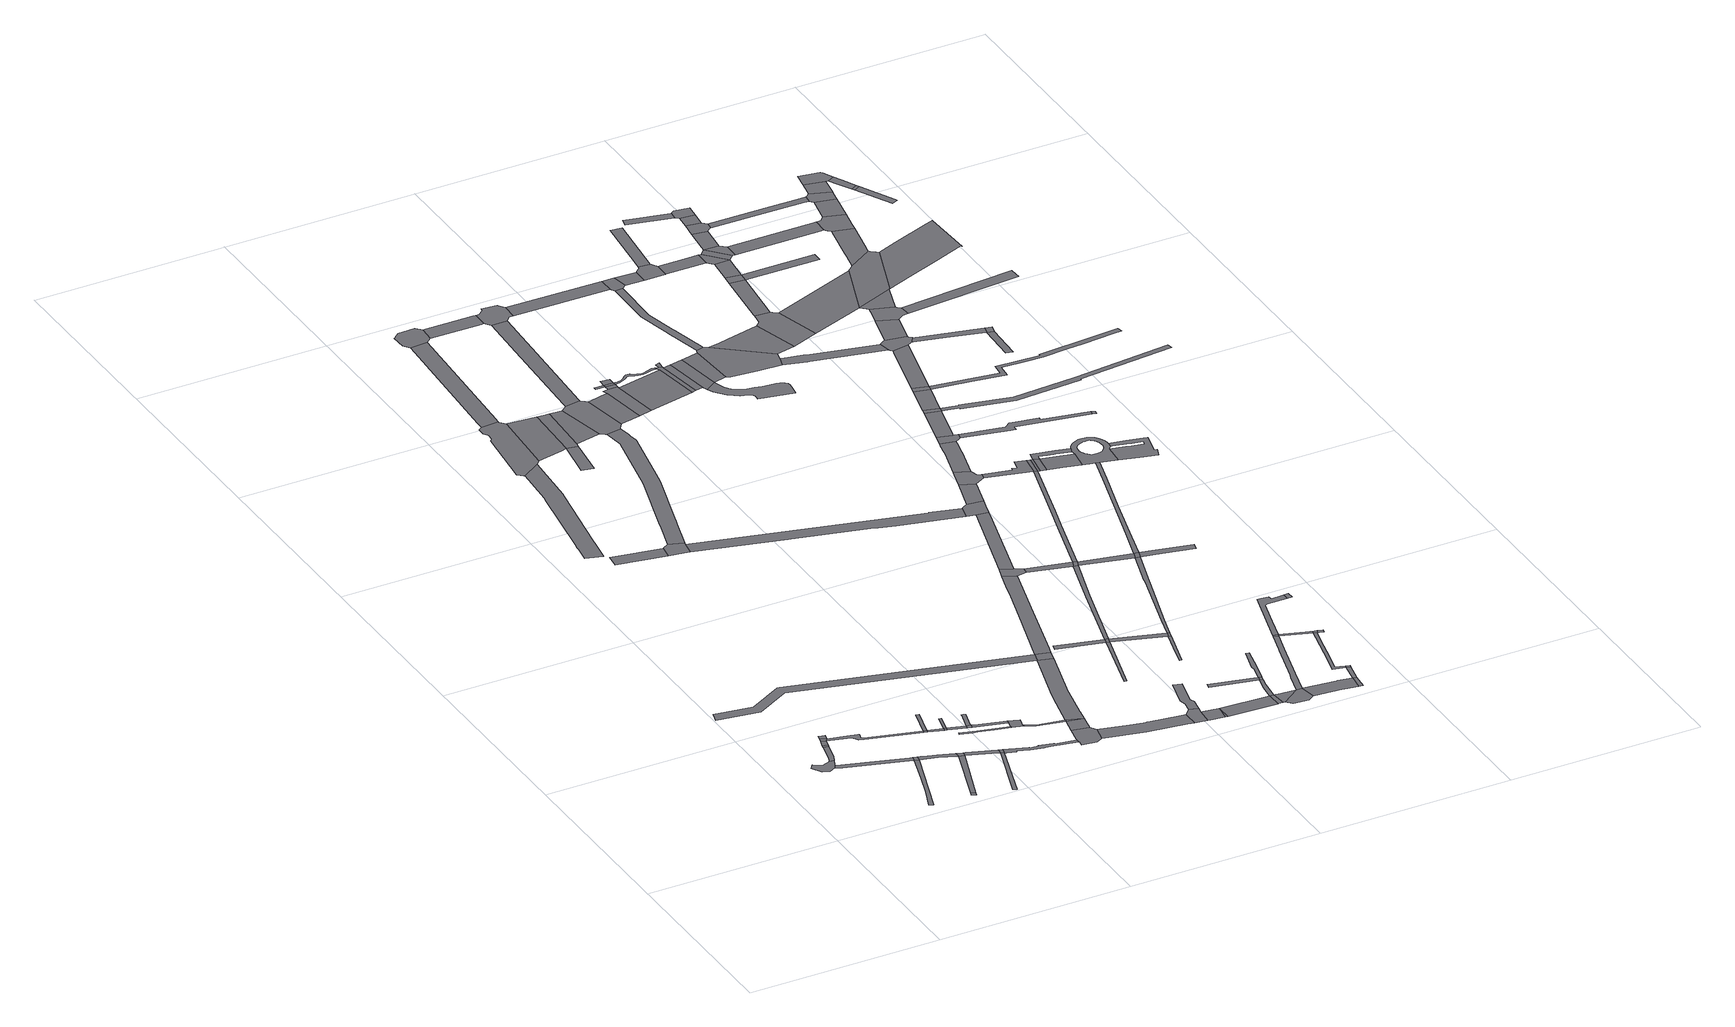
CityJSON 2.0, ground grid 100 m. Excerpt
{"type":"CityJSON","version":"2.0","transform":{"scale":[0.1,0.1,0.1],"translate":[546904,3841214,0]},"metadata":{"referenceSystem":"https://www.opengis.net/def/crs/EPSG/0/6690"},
"CityObjects":{
"road1":{"type":"Road","geometry":[{"type":"MultiSurface","lod":"1","boundaries":[[[0,1,2,3,4,5,6,7,8,9,10]]]}]},
"road2":{"type":"Road","attributes":{"RoadStructureAttribute.sectionType":"1"},"geometry":[{"type":"MultiSurface","lod":"1","boundaries":[[[11,12,13,10,9,14,15]]]}]},
"road3":{"type":"Road","geometry":[{"type":"MultiSurface","lod":"1","boundaries":[[[16,11,15,17]]]}]},
"road4":{"type":"Road","attributes":{"RoadStructureAttribute.sectionType":"1"},"geometry":[{"type":"MultiSurface","lod":"1","boundaries":[[[18,16,17,19]]]}]},
"road5":{"type":"Road","attributes":{"RoadStructureAttribute.sectionType":"1"},"geometry":[{"type":"MultiSurface","lod":"1","boundaries":[[[20,18,19,21]]]}]},
"road6":{"type":"Road","geometry":[{"type":"MultiSurface","lod":"1","boundaries":[[[22,23,24,25,20,21]]]}]},
"road7":{"type":"Road","attributes":{"RoadStructureAttribute.sectionType":"1"},"geometry":[{"type":"MultiSurface","lod":"1","boundaries":[[[26,27,28,6,5,29,30,31,32,33]]]}]},
"road8":{"type":"Road","attributes":{"RoadStructureAttribute.sectionType":"1"},"geometry":[{"type":"MultiSurface","lod":"1","boundaries":[[[32,34,35,36,37,38,39,40]]]}]},
"road9":{"type":"Road","geometry":[{"type":"MultiSurface","lod":"1","boundaries":[[[41,42,43,44]]]}]},
"road10":{"type":"Road","geometry":[{"type":"MultiSurface","lod":"1","boundaries":[[[33,32,40,45]]]}]},
"road11":{"type":"Road","attributes":{"RoadStructureAttribute.sectionType":"1"},"geometry":[{"type":"MultiSurface","lod":"1","boundaries":[[[46,47,48,49,50,51,21,19,52,53,54,55,56,57,58]]]}]},
"road12":{"type":"Road","attributes":{"RoadStructureAttribute.sectionType":"1"},"geometry":[{"type":"MultiSurface","lod":"1","boundaries":[[[59,41,44,60]]]}]},
"road13":{"type":"Road","attributes":{"RoadStructureAttribute.sectionType":"1"},"geometry":[{"type":"MultiSurface","lod":"1","boundaries":[[[61,62,63,45,40,64,65,59,66]]]}]},
"road14":{"type":"Road","geometry":[{"type":"MultiSurface","lod":"1","boundaries":[[[66,59,60,67]]]}]},
"road15":{"type":"Road","geometry":[{"type":"MultiSurface","lod":"1","boundaries":[[[58,57,68,69]]]}]},
"road16":{"type":"Road","attributes":{"RoadStructureAttribute.sectionType":"1"},"geometry":[{"type":"MultiSurface","lod":"1","boundaries":[[[70,71,72,73,74,75]]]}]},
"road17":{"type":"Road","geometry":[{"type":"MultiSurface","lod":"1","boundaries":[[[76,77,78,58,69]]]}]},
"road18":{"type":"Road","attributes":{"RoadStructureAttribute.sectionType":"1"},"geometry":[{"type":"MultiSurface","lod":"1","boundaries":[[[69,68,79,80]]]}]},
"road19":{"type":"Road","attributes":{"RoadStructureAttribute.sectionType":"1"},"geometry":[{"type":"MultiSurface","lod":"1","boundaries":[[[81,67,60,82,83,70,84]]]}]},
"road20":{"type":"Road","geometry":[{"type":"MultiSurface","lod":"1","boundaries":[[[80,79,85,86]]]}]},
"road21":{"type":"Road","geometry":[{"type":"MultiSurface","lod":"1","boundaries":[[[87,88,89,80,86]]]}]},
"road22":{"type":"Road","attributes":{"RoadStructureAttribute.sectionType":"1"},"geometry":[{"type":"MultiSurface","lod":"1","boundaries":[[[90,91,92,93,94,95,96,97,98,99]]]}]},
"road23":{"type":"Road","geometry":[{"type":"MultiSurface","lod":"1","boundaries":[[[84,70,75,100]]]}]},
"road24":{"type":"Road","attributes":{"RoadStructureAttribute.sectionType":"1"},"geometry":[{"type":"MultiSurface","lod":"1","boundaries":[[[86,85,101,102,103]]]}]},
"road25":{"type":"Road","attributes":{"RoadStructureAttribute.sectionType":"1"},"geometry":[{"type":"MultiSurface","lod":"1","boundaries":[[[104,105,106,107]]]}]},
"road26":{"type":"Road","geometry":[{"type":"MultiSurface","lod":"1","boundaries":[[[103,102,108,109,110]]]}]},
"road27":{"type":"Road","attributes":{"RoadStructureAttribute.sectionType":"1"},"geometry":[{"type":"MultiSurface","lod":"1","boundaries":[[[111,112,113,114,115,116,117,118,119,120,121,122,123,124]]]}]},
"road28":{"type":"Road","geometry":[{"type":"MultiSurface","lod":"1","boundaries":[[[125,126,127,128,129,130,131,132,133,134]]]}]},
"road29":{"type":"Road","geometry":[{"type":"MultiSurface","lod":"1","boundaries":[[[135,136,137,138,139,103,110]]]}]},
"road30":{"type":"Road","attributes":{"RoadStructureAttribute.sectionType":"1"},"geometry":[{"type":"MultiSurface","lod":"1","boundaries":[[[140,141,142,110,109,143,144,145]]]}]},
"road31":{"type":"Road","attributes":{"RoadStructureAttribute.sectionType":"1"},"geometry":[{"type":"MultiSurface","lod":"1","boundaries":[[[146,147,148,149,150,151,152,100,75,153,154,155,156,157,158,159,160,161]]]}]},
"road32":{"type":"Road","geometry":[{"type":"MultiSurface","lod":"1","boundaries":[[[162,163,107,106,164,165,166,167]]]}]},
"road33":{"type":"Road","geometry":[{"type":"MultiSurface","lod":"1","boundaries":[[[168,169,145,144,170,134,133,171,172]]]}]},
"road34":{"type":"Road","attributes":{"RoadStructureAttribute.sectionType":"1"},"geometry":[{"type":"MultiSurface","lod":"1","boundaries":[[[173,174,175,176,177,178,179,180,181,182,183,184,185,117,116,186,187]]]}]},
"road35":{"type":"Road","attributes":{"RoadStructureAttribute.sectionType":"1"},"geometry":[{"type":"MultiSurface","lod":"1","boundaries":[[[188,172,171,189,190,191]]]}]},
"road36":{"type":"Road","geometry":[{"type":"MultiSurface","lod":"1","boundaries":[[[192,193,194,161,160,195,196,197,198,199,200,201,202]]]}]},
"road37":{"type":"Road","attributes":{"RoadStructureAttribute.sectionType":"1"},"geometry":[{"type":"MultiSurface","lod":"1","boundaries":[[[190,203,204,192,202,205]]]}]},
"road38":{"type":"Road","geometry":[{"type":"MultiSurface","lod":"1","boundaries":[[[191,190,205,206]]]}]},
"road39":{"type":"Road","attributes":{"RoadStructureAttribute.sectionType":"1"},"geometry":[{"type":"MultiSurface","lod":"1","boundaries":[[[187,186,207,208,209]]]}]},
"road40":{"type":"Road","attributes":{"RoadStructureAttribute.sectionType":"1"},"geometry":[{"type":"MultiSurface","lod":"1","boundaries":[[[208,210,211,212,213]]]}]},
"road41":{"type":"Road","attributes":{"RoadStructureAttribute.sectionType":"1"},"geometry":[{"type":"MultiSurface","lod":"1","boundaries":[[[214,215,216,217,218,219,220,221,222,223,224,225,226,227,228,229,230,231,232,233,162,167]]]}]},
"road42":{"type":"Road","attributes":{"RoadStructureAttribute.sectionType":"1"},"geometry":[{"type":"MultiSurface","lod":"1","boundaries":[[[234,235,236,237,175,174]]]}]},
"road43":{"type":"Road","geometry":[{"type":"MultiSurface","lod":"1","boundaries":[[[238,209,208,213,239,240]]]}]},
"road44":{"type":"Road","attributes":{"RoadStructureAttribute.sectionType":"1"},"geometry":[{"type":"MultiSurface","lod":"1","boundaries":[[[98,241,242,243,191,206,244,245,246,247,248,249]]]}]},
"road45":{"type":"Road","attributes":{"RoadStructureAttribute.sectionType":"1"},"geometry":[{"type":"MultiSurface","lod":"1","boundaries":[[[250,251,252,253,254,255,256,257,258,259,201,200,260,261,262,263]]]}]},
"road46":{"type":"Road","attributes":{"RoadStructureAttribute.sectionType":"1"},"geometry":[{"type":"MultiSurface","lod":"1","boundaries":[[[264,240,239,265,266,267]]]}]},
"road47":{"type":"Road","geometry":[{"type":"MultiSurface","lod":"1","boundaries":[[[268,269,270,271,272,273,274,236,235,275,276]]]}]},
"road48":{"type":"Road","geometry":[{"type":"MultiSurface","lod":"1","boundaries":[[[99,98,249,277]]]}]},
"road49":{"type":"Road","geometry":[{"type":"MultiSurface","lod":"1","boundaries":[[[278,279,280,281,267,266,282,225,224,283,284,285]]]}]},
"road50":{"type":"Road","attributes":{"RoadStructureAttribute.sectionType":"1"},"geometry":[{"type":"MultiSurface","lod":"1","boundaries":[[[286,287,166,165,288,289,290,291,292,293,294]]]}]},
"road51":{"type":"Road","geometry":[{"type":"MultiSurface","lod":"1","boundaries":[[[295,263,262,296,297,298,299]]]}]},
"road52":{"type":"Road","attributes":{"RoadStructureAttribute.sectionType":"1"},"geometry":[{"type":"MultiSurface","lod":"1","boundaries":[[[300,276,275,301,302,303]]]}]},
"road53":{"type":"Road","attributes":{"RoadStructureAttribute.sectionType":"1"},"geometry":[{"type":"MultiSurface","lod":"1","boundaries":[[[304,305,306,285,284,307,308,309]]]}]},
"road54":{"type":"Road","attributes":{"RoadStructureAttribute.sectionType":"1"},"geometry":[{"type":"MultiSurface","lod":"1","boundaries":[[[310,311,312,313,280,279,314,315,316]]]}]},
"road55":{"type":"Road","attributes":{"RoadStructureAttribute.sectionType":"1"},"geometry":[{"type":"MultiSurface","lod":"1","boundaries":[[[317,318,298,297,319,320,321]]]}]},
"road56":{"type":"Road","geometry":[{"type":"MultiSurface","lod":"1","boundaries":[[[322,323,324,325]]]}]},
"road57":{"type":"Road","attributes":{"RoadStructureAttribute.sectionType":"1"},"geometry":[{"type":"MultiSurface","lod":"1","boundaries":[[[326,327,328,329,99,277,330,331,332]]]}]},
"road58":{"type":"Road","attributes":{"RoadStructureAttribute.sectionType":"1"},"geometry":[{"type":"MultiSurface","lod":"1","boundaries":[[[324,333,334,335]]]}]},
"road59":{"type":"Road","attributes":{"RoadStructureAttribute.sectionType":"1"},"geometry":[{"type":"MultiSurface","lod":"1","boundaries":[[[336,337,338,339,340,341,342,295,299]]]}]},
"road60":{"type":"Road","geometry":[{"type":"MultiSurface","lod":"1","boundaries":[[[321,320,343]]]}]},
"road61":{"type":"Road","geometry":[{"type":"MultiSurface","lod":"1","boundaries":[[[344,345,346,347]]]}]},
"road62":{"type":"Road","geometry":[{"type":"MultiSurface","lod":"1","boundaries":[[[348,349,304,309,350,351,352]]]}]},
"road63":{"type":"Road","geometry":[{"type":"MultiSurface","lod":"1","boundaries":[[[346,348,352,353]]]}]},
"road64":{"type":"Road","geometry":[{"type":"MultiSurface","lod":"1","boundaries":[[[347,346,353,354]]]}]},
"road65":{"type":"Road","geometry":[{"type":"MultiSurface","lod":"1","boundaries":[[[355,356,347,354]]]}]},
"road66":{"type":"Road","geometry":[{"type":"MultiSurface","lod":"1","boundaries":[[[325,324,335,357,358]]]}]},
"road67":{"type":"Road","geometry":[{"type":"MultiSurface","lod":"1","boundaries":[[[359,360,361,362,303,302,310,316,363,364,365,366,367]]]}]},
"road68":{"type":"Road","attributes":{"RoadStructureAttribute.sectionType":"1"},"geometry":[{"type":"MultiSurface","lod":"1","boundaries":[[[368,321,343,369,370,371]]]}]},
"road69":{"type":"Road","attributes":{"RoadStructureAttribute.sectionType":"1"},"geometry":[{"type":"MultiSurface","lod":"1","boundaries":[[[372,351,350,373]]]}]},
"road70":{"type":"Road","geometry":[{"type":"MultiSurface","lod":"1","boundaries":[[[374,375,376,377,378,379,380,381,382,383,384,385,386,387,388,389,354,353,390,391,392,393,394,395,396,397,398,399,400,401,402,403,404,405]]]}]},
"road71":{"type":"Road","geometry":[{"type":"MultiSurface","lod":"1","boundaries":[[[406,326,332,407,408,409]]]}]},
"road72":{"type":"Road","attributes":{"RoadStructureAttribute.sectionType":"1"},"geometry":[{"type":"MultiSurface","lod":"1","boundaries":[[[357,335,410,411]]]}]},
"road73":{"type":"Road","geometry":[{"type":"MultiSurface","lod":"1","boundaries":[[[412,413,414,415,416,417]]]}]},
"road74":{"type":"Road","geometry":[{"type":"MultiSurface","lod":"1","boundaries":[[[410,418,419,420,421]]]}]},
"road75":{"type":"Road","geometry":[{"type":"MultiSurface","lod":"1","boundaries":[[[371,370,422,423,424]]]}]},
"road76":{"type":"Road","attributes":{"RoadStructureAttribute.sectionType":"1"},"geometry":[{"type":"MultiSurface","lod":"1","boundaries":[[[425,426,325,358,427,428]]]}]},
"road77":{"type":"Road","attributes":{"RoadStructureAttribute.sectionType":"1"},"geometry":[{"type":"MultiSurface","lod":"1","boundaries":[[[416,429,430,371,424,431,432]]]}]},
"road78":{"type":"Road","geometry":[{"type":"MultiSurface","lod":"1","boundaries":[[[405,404,433,372,373,434,435,436,437]]]}]},
"road79":{"type":"Road","geometry":[{"type":"MultiSurface","lod":"1","boundaries":[[[411,410,421,438]]]}]},
"road80":{"type":"Road","geometry":[{"type":"MultiSurface","lod":"1","boundaries":[[[439,440,424,423,441,442]]]}]},
"road81":{"type":"Road","attributes":{"RoadStructureAttribute.sectionType":"1"},"geometry":[{"type":"MultiSurface","lod":"1","boundaries":[[[443,406,409,444,445,446]]]}]},
"road82":{"type":"Road","geometry":[{"type":"MultiSurface","lod":"1","boundaries":[[[447,448,437,436]]]}]},
"road83":{"type":"Road","attributes":{"RoadStructureAttribute.sectionType":"1"},"geometry":[{"type":"MultiSurface","lod":"1","boundaries":[[[449,435,434,450]]]}]},
"road84":{"type":"Road","geometry":[{"type":"MultiSurface","lod":"1","boundaries":[[[417,416,432,451]]]}]},
"road85":{"type":"Road","geometry":[{"type":"MultiSurface","lod":"1","boundaries":[[[452,442,441,453,454,455]]]}]},
"road86":{"type":"Road","attributes":{"RoadStructureAttribute.sectionType":"1"},"geometry":[{"type":"MultiSurface","lod":"1","boundaries":[[[408,407,425,456]]]}]},
"road87":{"type":"Road","geometry":[{"type":"MultiSurface","lod":"1","boundaries":[[[457,449,450,458,459]]]}]},
"road88":{"type":"Road","attributes":{"RoadStructureAttribute.sectionType":"1"},"geometry":[{"type":"MultiSurface","lod":"1","boundaries":[[[460,461,462,463,464,465,417,451]]]}]},
"road89":{"type":"Road","attributes":{"RoadStructureAttribute.sectionType":"1"},"geometry":[{"type":"MultiSurface","lod":"1","boundaries":[[[466,365,364,467,468]]]}]},
"road90":{"type":"Road","geometry":[{"type":"MultiSurface","lod":"1","boundaries":[[[456,425,428,469]]]}]},
"road91":{"type":"Road","geometry":[{"type":"MultiSurface","lod":"1","boundaries":[[[470,471,457,459,472]]]}]},
"road92":{"type":"Road","geometry":[{"type":"MultiSurface","lod":"1","boundaries":[[[473,474,475,294,293,443,446,476,477]]]}]},
"road93":{"type":"Road","attributes":{"RoadStructureAttribute.sectionType":"1"},"geometry":[{"type":"MultiSurface","lod":"1","boundaries":[[[478,479,480,481,482,483,484,485,486,487,488,489,490,491,492,493,494,495,496,497,498,499,500,501,502,459,458]]]}]},
"road94":{"type":"Road","attributes":{"RoadStructureAttribute.sectionType":"1"},"geometry":[{"type":"MultiSurface","lod":"1","boundaries":[[[503,504,505,506,411,438,507,508,509,510]]]}]},
"road95":{"type":"Road","attributes":{"RoadStructureAttribute.sectionType":"1"},"geometry":[{"type":"MultiSurface","lod":"1","boundaries":[[[511,512,513,514,452,455,515,516,517,518]]]}]},
"road96":{"type":"Road","attributes":{"RoadStructureAttribute.sectionType":"1"},"geometry":[{"type":"MultiSurface","lod":"1","boundaries":[[[519,520,521,522,523,524,442,452,525,526,527]]]}]},
"road97":{"type":"Road","attributes":{"RoadStructureAttribute.sectionType":"1"},"geometry":[{"type":"MultiSurface","lod":"1","boundaries":[[[528,473,477,529]]]}]},
"road98":{"type":"Road","attributes":{"RoadStructureAttribute.sectionType":"1"},"geometry":[{"type":"MultiSurface","lod":"1","boundaries":[[[469,428,503,530]]]}]},
"road99":{"type":"Road","attributes":{"RoadStructureAttribute.sectionType":"1"},"geometry":[{"type":"MultiSurface","lod":"1","boundaries":[[[531,532,533,534,535,536,537,538,539,540,541,542]]]}]},
"road100":{"type":"Road","geometry":[{"type":"MultiSurface","lod":"1","boundaries":[[[518,517,543,544]]]}]},
"road101":{"type":"Road","geometry":[{"type":"MultiSurface","lod":"1","boundaries":[[[545,546,528,529,547,548,549,550]]]}]},
"road102":{"type":"Road","geometry":[{"type":"MultiSurface","lod":"1","boundaries":[[[551,542,541,552,470,472,553,554,555,556,557,558,559,560]]]}]},
"road103":{"type":"Road","geometry":[{"type":"MultiSurface","lod":"1","boundaries":[[[561,519,527,562]]]}]},
"road104":{"type":"Road","attributes":{"RoadStructureAttribute.sectionType":"1"},"geometry":[{"type":"MultiSurface","lod":"1","boundaries":[[[563,518,544,564]]]}]},
"road105":{"type":"Road","attributes":{"RoadStructureAttribute.sectionType":"1"},"geometry":[{"type":"MultiSurface","lod":"1","boundaries":[[[565,566,567,456,469,568,569,570]]]}]},
"road106":{"type":"Road","geometry":[{"type":"MultiSurface","lod":"1","boundaries":[[[468,467,536,535,571,572]]]}]},
"road107":{"type":"Road","geometry":[{"type":"MultiSurface","lod":"1","boundaries":[[[573,563,564,574]]]}]},
"road108":{"type":"Road","geometry":[{"type":"MultiSurface","lod":"1","boundaries":[[[530,503,510,575]]]}]},
"road109":{"type":"Road","attributes":{"RoadStructureAttribute.sectionType":"1"},"geometry":[{"type":"MultiSurface","lod":"1","boundaries":[[[576,577,578,579,580,581,563,573,582,583,584,585,586]]]}]},
"road110":{"type":"Road","attributes":{"RoadStructureAttribute.sectionType":"1"},"geometry":[{"type":"MultiSurface","lod":"1","boundaries":[[[587,588,589,590,591,545,550,592,593,594,595]]]}]},
"road111":{"type":"Road","attributes":{"RoadStructureAttribute.sectionType":"1"},"geometry":[{"type":"MultiSurface","lod":"1","boundaries":[[[596,597,562,527,598,576,599]]]}]},
"road112":{"type":"Road","attributes":{"RoadStructureAttribute.sectionType":"1"},"geometry":[{"type":"MultiSurface","lod":"1","boundaries":[[[600,601,602,560,559,603]]]}]},
"road113":{"type":"Road","attributes":{"RoadStructureAttribute.sectionType":"1"},"geometry":[{"type":"MultiSurface","lod":"1","boundaries":[[[572,571,604,605]]]}]},
"road114":{"type":"Road","attributes":{"RoadStructureAttribute.sectionType":"1"},"geometry":[{"type":"MultiSurface","lod":"1","boundaries":[[[606,607,608,609,610,611,612,561,562,613,614,615,616,617]]]}]},
"road115":{"type":"Road","attributes":{"RoadStructureAttribute.sectionType":"1"},"geometry":[{"type":"MultiSurface","lod":"1","boundaries":[[[618,619,620,621,548,547,565,622]]]}]},
"road116":{"type":"Road","geometry":[{"type":"MultiSurface","lod":"1","boundaries":[[[599,576,586,623]]]}]},
"road117":{"type":"Road","geometry":[{"type":"MultiSurface","lod":"1","boundaries":[[[624,625,587,595,626,627,628,629,630]]]}]},
"road118":{"type":"Road","attributes":{"RoadStructureAttribute.sectionType":"1"},"geometry":[{"type":"MultiSurface","lod":"1","boundaries":[[[623,586,631,632,633]]]}]},
"road119":{"type":"Road","attributes":{"RoadStructureAttribute.sectionType":"1"},"geometry":[{"type":"MultiSurface","lod":"1","boundaries":[[[634,635,636,637,575,510]]]}]},
"road120":{"type":"Road","attributes":{"RoadStructureAttribute.sectionType":"1"},"geometry":[{"type":"MultiSurface","lod":"1","boundaries":[[[638,624,630,639,640,641]]]}]},
"road121":{"type":"Road","geometry":[{"type":"MultiSurface","lod":"1","boundaries":[[[642,643,644,605,604,645,646,647,648,649,650]]]}]},
"road122":{"type":"Road","geometry":[{"type":"MultiSurface","lod":"1","boundaries":[[[622,565,570,651]]]}]},
"road123":{"type":"Road","attributes":{"RoadStructureAttribute.sectionType":"1"},"geometry":[{"type":"MultiSurface","lod":"1","boundaries":[[[651,570,652,653]]]}]},
"road124":{"type":"Road","attributes":{"RoadStructureAttribute.sectionType":"1"},"geometry":[{"type":"MultiSurface","lod":"1","boundaries":[[[654,655,656,530,575,657,658,659,660]]]}]},
"road125":{"type":"Road","geometry":[{"type":"MultiSurface","lod":"1","boundaries":[[[661,638,641,662]]]}]},
"road126":{"type":"Road","geometry":[{"type":"MultiSurface","lod":"1","boundaries":[[[663,617,616,664]]]}]},
"road127":{"type":"Road","geometry":[{"type":"MultiSurface","lod":"1","boundaries":[[[653,652,665,666]]]}]},
"road128":{"type":"Road","attributes":{"RoadStructureAttribute.sectionType":"1"},"geometry":[{"type":"MultiSurface","lod":"1","boundaries":[[[667,668,669,558,557,670,671,672,673]]]}]},
"road129":{"type":"Road","geometry":[{"type":"MultiSurface","lod":"1","boundaries":[[[674,675,676,600,603,677,678,679,680]]]}]},
"road130":{"type":"Road","attributes":{"RoadStructureAttribute.sectionType":"1"},"geometry":[{"type":"MultiSurface","lod":"1","boundaries":[[[681,682,642,650,683]]]}]},
"road131":{"type":"Road","attributes":{"RoadStructureAttribute.sectionType":"1"},"geometry":[{"type":"MultiSurface","lod":"1","boundaries":[[[684,661,662,685]]]}]},
"road132":{"type":"Road","attributes":{"RoadStructureAttribute.sectionType":"1"},"geometry":[{"type":"MultiSurface","lod":"1","boundaries":[[[686,648,647,687,688,689]]]}]},
"road133":{"type":"Road","geometry":[{"type":"MultiSurface","lod":"1","boundaries":[[[690,684,685,691]]]}]},
"road134":{"type":"Road","attributes":{"RoadStructureAttribute.sectionType":"1"},"geometry":[{"type":"MultiSurface","lod":"1","boundaries":[[[692,666,665,693,694,695]]]}]},
"road135":{"type":"Road","attributes":{"RoadStructureAttribute.sectionType":"1"},"geometry":[{"type":"MultiSurface","lod":"1","boundaries":[[[696,697,674,680,698,699]]]}]},
"road136":{"type":"Road","attributes":{"RoadStructureAttribute.sectionType":"1"},"geometry":[{"type":"MultiSurface","lod":"1","boundaries":[[[700,701,702,703,653,666,704,705,706,707,708,709]]]}]},
"road137":{"type":"Road","geometry":[{"type":"MultiSurface","lod":"1","boundaries":[[[710,696,699,711]]]}]},
"road138":{"type":"Road","attributes":{"RoadStructureAttribute.sectionType":"1"},"geometry":[{"type":"MultiSurface","lod":"1","boundaries":[[[712,713,714,715,690,691]]]}]},
"road139":{"type":"Road","attributes":{"RoadStructureAttribute.sectionType":"1"},"geometry":[{"type":"MultiSurface","lod":"1","boundaries":[[[716,717,718,719,720,721,722,628,627,723,724,725,726,727,728]]]}]},
"road140":{"type":"Road","attributes":{"RoadStructureAttribute.sectionType":"1"},"geometry":[{"type":"MultiSurface","lod":"1","boundaries":[[[729,730,710,711]]]}]},
"road141":{"type":"Road","geometry":[{"type":"MultiSurface","lod":"1","boundaries":[[[689,688,730,729,731]]]}]},
"road142":{"type":"Road","attributes":{"RoadStructureAttribute.sectionType":"1"},"geometry":[{"type":"MultiSurface","lod":"1","boundaries":[[[732,733,734,735,736,737,738,739,740,741,742,743,744,745,746,747,709,708,748,749,695,694,750,654,660,751,752,753,754,755,756],[757,758,759,760,761,762,763,764,765,766,767,768,769,770,771,772,773,774,775,776,777,778,779,780,781,782,783,784,785,786,787,788,789,790,791,792]]]}]},
"road143":{"type":"Road","attributes":{"RoadStructureAttribute.sectionType":"1"},"geometry":[{"type":"MultiSurface","lod":"1","boundaries":[[[793,794,731,729,795,796]]]}]},
"road144":{"type":"Road","attributes":{"RoadStructureAttribute.sectionType":"1"},"geometry":[{"type":"MultiSurface","lod":"1","boundaries":[[[797,798,799,800]]]}]},
"road145":{"type":"Road","geometry":[{"type":"MultiSurface","lod":"1","boundaries":[[[793,796,801,802,803,804]]]}]},
"road146":{"type":"Road","geometry":[{"type":"MultiSurface","lod":"1","boundaries":[[[805,806,807,673,672,808,714,713,809,810,811,812,813,814,815]]]}]},
"road147":{"type":"Road","attributes":{"RoadStructureAttribute.sectionType":"1"},"geometry":[{"type":"MultiSurface","lod":"1","boundaries":[[[816,817,678,677,818]]]}]},
"road148":{"type":"Road","attributes":{"RoadStructureAttribute.sectionType":"1"},"geometry":[{"type":"MultiSurface","lod":"1","boundaries":[[[819,820,793,804,821,822]]]}]},
"road149":{"type":"Road","attributes":{"RoadStructureAttribute.sectionType":"1"},"geometry":[{"type":"MultiSurface","lod":"1","boundaries":[[[823,805,815,824,825]]]}]},
"road150":{"type":"Road","geometry":[{"type":"MultiSurface","lod":"1","boundaries":[[[826,819,822,827,828,829,830,831]]]}]},
"road151":{"type":"Road","attributes":{"RoadStructureAttribute.sectionType":"1"},"geometry":[{"type":"MultiSurface","lod":"1","boundaries":[[[832,826,831,833]]]}]},
"road152":{"type":"Road","attributes":{"RoadStructureAttribute.sectionType":"1"},"geometry":[{"type":"MultiSurface","lod":"1","boundaries":[[[834,835,711,699]]]}]},
"road153":{"type":"Road","attributes":{"RoadStructureAttribute.sectionType":"1"},"geometry":[{"type":"MultiSurface","lod":"1","boundaries":[[[836,837,838,839,840,841,842,843,756,755,844,845,846,847,848,849,850,851,752,751]]]}]},
"road154":{"type":"Road","geometry":[{"type":"MultiSurface","lod":"1","boundaries":[[[852,800,799,832,833,853]]]}]},
"road155":{"type":"Road","geometry":[{"type":"MultiSurface","lod":"1","boundaries":[[[854,855,856,823,825,857,858,859,860,861,862]]]}]},
"road156":{"type":"Road","attributes":{"RoadStructureAttribute.sectionType":"1"},"geometry":[{"type":"MultiSurface","lod":"1","boundaries":[[[863,864,818,865,866,854,862]]]}]},
"road157":{"type":"Road","geometry":[{"type":"MultiSurface","lod":"1","boundaries":[[[728,727,867,868]]]}]},
"road158":{"type":"Road","attributes":{"RoadStructureAttribute.sectionType":"1"},"geometry":[{"type":"MultiSurface","lod":"1","boundaries":[[[812,811,869,870,871,872,873]]]}]},
"road159":{"type":"Road","attributes":{"RoadStructureAttribute.sectionType":"1"},"geometry":[{"type":"MultiSurface","lod":"1","boundaries":[[[874,875,802,801,876,877,878]]]}]},
"road160":{"type":"Road","attributes":{"RoadStructureAttribute.sectionType":"1"},"geometry":[{"type":"MultiSurface","lod":"1","boundaries":[[[879,880,881,882,883,662,641,884,885,886,887,888,889,890]]]}]},
"road161":{"type":"Road","geometry":[{"type":"MultiSurface","lod":"1","boundaries":[[[891,892,893,894,816,818,864,895]]]}]},
"road162":{"type":"Road","attributes":{"RoadStructureAttribute.sectionType":"1"},"geometry":[{"type":"MultiSurface","lod":"1","boundaries":[[[896,897,898,899,900,901,902,691,685,903,904,905,906,907,908,909,910,911,912]]]}]},
"road163":{"type":"Road","geometry":[{"type":"MultiSurface","lod":"1","boundaries":[[[872,913,914,915,916,917]]]}]},
"road164":{"type":"Road","attributes":{"RoadStructureAttribute.sectionType":"1"},"geometry":[{"type":"MultiSurface","lod":"1","boundaries":[[[918,919,830,829,920,921,922,923]]]}]},
"road165":{"type":"Road","geometry":[{"type":"MultiSurface","lod":"1","boundaries":[[[873,872,917,924]]]}]},
"road166":{"type":"Road","attributes":{"RoadStructureAttribute.sectionType":"1"},"geometry":[{"type":"MultiSurface","lod":"1","boundaries":[[[925,926,927,928,929,894,893,930,931,932]]]}]},
"road167":{"type":"Road","attributes":{"RoadStructureAttribute.sectionType":"1"},"geometry":[{"type":"MultiSurface","lod":"1","boundaries":[[[933,860,859,934]]]}]},
"road168":{"type":"Road","geometry":[{"type":"MultiSurface","lod":"1","boundaries":[[[935,936,937,938,878,877,939,925,932,940,941]]]}]},
"road169":{"type":"Road","attributes":{"RoadStructureAttribute.sectionType":"1"},"geometry":[{"type":"MultiSurface","lod":"1","boundaries":[[[942,943,944,945,895,864,946,947,948,949,950]]]}]},
"road170":{"type":"Road","attributes":{"RoadStructureAttribute.sectionType":"1"},"geometry":[{"type":"MultiSurface","lod":"1","boundaries":[[[951,935,941,952]]]}]},
"road171":{"type":"Road","geometry":[{"type":"MultiSurface","lod":"1","boundaries":[[[953,954,955,923,922,956,957,951,952,958,959]]]}]},
"road172":{"type":"Road","attributes":{"RoadStructureAttribute.sectionType":"1"},"geometry":[{"type":"MultiSurface","lod":"1","boundaries":[[[960,953,959,961]]]}]},
"road173":{"type":"Road","geometry":[{"type":"MultiSurface","lod":"1","boundaries":[[[962,960,961,963,964,965,966,967]]]}]},
"road174":{"type":"Road","attributes":{"RoadStructureAttribute.sectionType":"1"},"geometry":[{"type":"MultiSurface","lod":"1","boundaries":[[[968,965,964,969,970,971]]]}]},
"road175":{"type":"Road","geometry":[{"type":"MultiSurface","lod":"1","boundaries":[[[971,970,972,973]]]}]},
"road176":{"type":"Road","attributes":{"RoadStructureAttribute.sectionType":"1"},"geometry":[{"type":"MultiSurface","lod":"1","boundaries":[[[974,973,972,975,976]]]}]}
},
"vertices":[
[256,624,0],[217,651,0],[199,626,0],[228,574,0],[263,560,0],[295,576,0],[304,594,0],[308,603,0],[310,606,0],[324,636,0],[302,640,0],
[336,765,0],[312,668,0],[303,644,0],[339,671,0],[361,759,0],
[338,778,0],[364,771,0],
[349,816,0],[373,806,0],
[355,836,0],[385,823,0],
[394,852,0],[395,854,0],[379,857,0],[362,861,0],
[647,492,0],[466,547,0],[312,592,0],[296,575,0],[328,561,0],[649,464,0],[652,463,0],[657,489,0],
[605,313,0],[564,188,0],[523,80,0],[532,74,0],[543,68,0],[543,70,0],[674,457,0],
[744,83,0],[738,66,0],[760,55,0],[765,72,0],
[679,483,0],
[541,751,0],[528,755,0],[533,771,0],[537,788,0],[532,789,0],[496,797,0],[490,775,0],[493,775,0],[511,742,0],[536,735,0],[772,670,0],[808,659,0],[812,675,0],
[850,398,0],[877,389,0],
[769,454,0],[726,469,0],[693,478,0],[760,432,0],[847,399,0],[849,426,0],
[883,414,0],
[826,654,0],[829,670,0],
[1035,332,0],[931,17,0],[948,8,0],[1007,191,0],[1015,216,0],[1050,322,0],
[865,811,0],[856,813,0],[848,815,0],
[903,631,0],[907,649,0],
[894,410,0],[878,389,0],[1028,335,0],[1037,360,0],
[913,628,0],[917,646,0],
[938,731,0],[932,733,0],[926,734,0],
[1160,1138,0],[411,1329,0],[398,1333,0],[222,1234,0],[24,1262,0],[9,1210,0],[230,1177,0],[407,1275,0],[1574,975,0],[1590,1029,0],
[1057,353,0],
[962,614,0],[1006,602,0],[1010,620,0],
[264,2721,0],[254,2650,0],[510,2606,0],[522,2676,0],
[1017,599,0],[1027,596,0],[1030,615,0],
[261,2854,0],[266,2886,0],[335,3300,0],[339,3321,0],[355,3541,0],[360,3608,0],[263,3544,0],[248,3332,0],[245,3315,0],[175,2885,0],[173,2874,0],[171,2853,0],[158,2768,0],[244,2744,0],
[1032,557,0],[1012,562,0],[947,579,0],[946,573,0],[945,567,0],[1009,550,0],[1029,545,0],[1105,526,0],[1186,506,0],[1188,517,0],
[1030,617,0],[1054,710,0],[1045,714,0],[1036,717,0],[1036,716,0],
[1180,571,0],[1067,603,0],[1032,614,0],[1193,550,0],[1195,549,0],[1197,566,0],
[1293,283,0],[1294,290,0],[1292,290,0],[1220,307,0],[1219,302,0],[1175,309,0],[1176,312,0],[1061,318,0],[1106,304,0],[1109,312,0],[1169,289,0],[1233,275,0],[1242,276,0],[1266,273,0],[1400,248,0],[1400,266,0],
[556,2695,0],[529,2680,0],[614,2588,0],[615,2587,0],[627,2657,0],[632,2672,0],
[1247,518,0],[1255,547,0],[1191,531,0],[1246,492,0],[1243,505,0],
[382,4025,0],[380,4028,0],[290,4024,0],[277,4014,0],[270,4008,0],[269,4007,0],[268,3967,0],[275,3958,0],[285,3944,0],[284,3911,0],[269,3895,0],[232,3572,0],[258,3548,0],[382,3634,0],[404,3995,0],
[1301,473,0],[1294,463,0],[1436,437,0],[1439,450,0],
[1419,355,0],[1407,299,0],[1403,277,0],[1403,248,0],[1401,229,0],[1400,218,0],[1476,205,0],[1486,211,0],[1509,225,0],[1527,305,0],[1506,337,0],
[1436,434,0],[1433,424,0],[1521,417,0],
[1521,418,0],
[518,3664,0],[545,3670,0],[559,3984,0],
[542,3652,0],[513,3465,0],[576,3456,0],[605,3662,0],
[679,2831,0],[688,2858,0],[697,2890,0],[790,3206,0],[809,3301,0],[866,3578,0],[867,3583,0],[866,3591,0],[861,3630,0],[859,3643,0],[852,3706,0],[772,3691,0],[780,3633,0],[780,3631,0],[785,3589,0],[712,3229,0],[613,2890,0],[604,2858,0],[603,2853,0],[599,2842,0],
[382,4057,0],[427,4809,0],[336,4802,0],[292,4063,0],
[594,3982,0],[609,3684,0],[622,3980,0],
[1489,674,0],[1488,672,0],[1481,646,0],[1533,480,0],[1533,482,0],[1567,656,0],[1567,658,0],[1568,664,0],[1648,955,0],
[1944,225,0],[1932,227,0],[1779,249,0],[1762,252,0],[1761,252,0],[1759,252,0],[1757,253,0],[1746,253,0],[1649,276,0],[1648,276,0],[1720,176,0],[1920,147,0],[1954,142,0],[1953,224,0],
[685,3976,0],[729,3711,0],[742,3713,0],[689,3976,0],
[433,4945,0],[344,4942,0],[327,4927,0],[311,4912,0],[309,4912,0],[309,4833,0],[322,4818,0],[455,4834,0],[461,4916,0],
[1663,1008,0],
[820,3999,0],[801,4015,0],[721,4003,0],[706,3991,0],[766,3696,0],[851,3712,0],[874,3743,0],[832,3989,0],
[1754,2374,0],[1753,2374,0],[1068,2473,0],[1083,2469,0],[1469,2371,0],[1484,2367,0],[1566,2343,0],[1892,2264,0],[1909,2335,0],
[1986,259,0],[1966,141,0],[2018,134,0],[2025,214,0],[2031,248,0],
[724,4913,0],[724,4832,0],[736,4832,0],[737,4912,0],
[945,4014,0],[911,4007,0],[880,4000,0],[899,3748,0],[914,3752,0],[983,3767,0],
[761,4802,0],[748,4540,0],[722,4029,0],[721,4011,0],[801,4023,0],[828,4536,0],[842,4800,0],
[2037,212,0],[2029,213,0],[2033,131,0],[2104,122,0],[2114,200,0],
[1699,1054,0],[1692,1026,0],[1931,966,0],[1937,994,0],
[1783,1712,0],[1758,1629,0],[1734,1536,0],[1687,1370,0],[1674,1047,0],[1760,1364,0],[1848,1684,0],
[1839,620,0],[1854,621,0],[1947,962,0],
[2042,310,0],[2032,339,0],[2068,476,0],[2046,482,0],[2024,487,0],[1986,346,0],[1995,312,0],
[2116,120,0],
[916,4085,0],[915,4070,0],[965,4069,0],[963,4083,0],
[965,4042,0],[937,4040,0],[1052,3783,0],[1014,4030,0],[1014,4041,0],
[1015,4068,0],
[1014,4082,0],
[1015,4119,0],[967,4123,0],
[1955,989,0],[1956,992,0],
[787,4950,0],[784,4937,0],[777,4931,0],[754,4912,0],[867,4829,0],[889,4828,0],[890,4910,0],[877,4929,0],[867,4945,0],
[2373,188,0],[2118,120,0],[2376,109,0],[2373,190,0],
[1259,4084,0],[1297,3837,0],
[1232,4110,0],[1224,4109,0],[1203,4101,0],[1187,4096,0],[1172,4096,0],[1160,4096,0],[1149,4099,0],[1136,4104,0],[1119,4116,0],[1097,4117,0],[1085,4108,0],[1070,4094,0],[1056,4085,0],[1041,4082,0],[1029,4080,0],[1024,4080,0],[1038,4070,0],[1063,4079,0],[1078,4087,0],[1088,4094,0],[1094,4102,0],[1111,4103,0],[1131,4092,0],[1146,4085,0],[1159,4084,0],[1172,4084,0],[1185,4086,0],[1223,4098,0],[1232,4099,0],[1242,4098,0],[1250,4095,0],[1247,4110,0],
[1801,1773,0],[1899,1691,0],[1906,1726,0],[1865,1746,0],
[2211,880,0],[2219,907,0],
[2367,367,0],[2166,414,0],[2163,401,0],[2160,389,0],[2398,335,0],[2403,358,0],
[2171,734,0],[2156,666,0],[2166,666,0],[2224,874,0],
[2378,109,0],[2400,108,0],[2393,188,0],
[2117,1635,0],[2042,1372,0],[2064,1373,0],[2142,1631,0],
[2397,331,0],[2382,271,0],[2404,288,0],[2414,331,0],
[1255,4091,0],[1319,3842,0],[1281,4089,0],[1282,4102,0],[1263,4104,0],
[2231,902,0],
[2408,187,0],[2403,187,0],[2410,107,0],[2507,177,0],
[1940,2253,0],[1865,1748,0],[1993,2216,0],[2000,2244,0],
[1284,4138,0],[1263,4132,0],
[1322,4098,0],[1360,3852,0],
[2420,354,0],
[2537,178,0],[2437,78,0],[2517,71,0],[2552,95,0],
[2134,1671,0],
[1391,4113,0],[1370,3824,0],[1429,3867,0],
[2444,448,0],[2469,570,0],[2462,573,0],[2455,574,0],[2420,451,0],[2424,436,0],
[892,4910,0],[1394,4821,0],[1395,4903,0],
[2154,1663,0],
[1482,4133,0],[1444,4125,0],[1498,3883,0],
[1944,2355,0],[1922,2342,0],[1912,2336,0],[2016,2303,0],[2028,2346,0],
[1385,3794,0],[1405,3764,0],[1428,3739,0],[1454,3718,0],[1477,3704,0],[1516,3692,0],[1531,3686,0],[1538,3670,0],[1538,3657,0],[1537,3641,0],[1716,3605,0],[1726,3661,0],[1726,3678,0],[1724,3694,0],[1713,3707,0],[1694,3717,0],[1677,3721,0],[1655,3725,0],[1610,3729,0],[1571,3736,0],[1535,3744,0],[1501,3753,0],[1479,3768,0],[1460,3787,0],[1446,3812,0],
[2407,1568,0],[2349,1375,0],[2344,1355,0],[2250,1022,0],[2263,1017,0],[2360,1333,0],[2372,1376,0],[2430,1564,0],
[2716,160,0],[2712,161,0],[2711,161,0],[2542,177,0],[2704,81,0],[2709,81,0],[2777,69,0],[2786,147,0],
[2638,646,0],[2607,536,0],[2604,526,0],[2544,308,0],[2538,290,0],[2508,181,0],[2572,312,0],[2632,527,0],[2663,639,0],
[1992,2524,0],[2069,2495,0],
[2419,1606,0],
[1528,4174,0],[1486,4360,0],[1483,4373,0],[1445,4540,0],[1449,4802,0],[1410,4801,0],[1406,4537,0],[1442,4373,0],[1447,4351,0],[1488,4165,0],[1491,4154,0],[1530,4166,0],
[2797,65,0],[2806,143,0],
[2023,2635,0],[2016,2612,0],[2125,2525,0],[2133,2559,0],[2112,2564,0],[2098,2604,0],
[1533,4164,0],[1491,4152,0],[1509,3876,0],[1519,3872,0],[1620,3864,0],[1655,3861,0],[1778,3853,0],[1796,3910,0],[1804,3950,0],[1553,4150,0],
[2641,658,0],[2666,651,0],
[2805,243,0],[2825,238,0],
[2356,2468,0],[2259,2120,0],[2219,1977,0],[2242,1984,0],[2277,2109,0],[2373,2460,0],
[1472,4820,0],[1460,4902,0],
[2810,258,0],[2830,252,0],
[2442,1601,0],
[2817,588,0],[2807,546,0],[2775,411,0],[2771,393,0],[2740,263,0],[2740,262,0],[2760,275,0],[2767,303,0],[2793,413,0],[2816,513,0],[2832,580,0],
[2088,2890,0],[2083,2872,0],[2077,2842,0],[2077,2841,0],[2068,2797,0],[2145,2773,0],[2146,2778,0],[2162,2853,0],[2165,2871,0],
[2809,605,0],[2789,612,0],[2794,595,0],[2819,603,0],
[1839,4213,0],[1668,4175,0],[1617,4164,0],[1906,3972,0],
[1573,4820,0],[1573,4900,0],
[2788,949,0],[2788,953,0],[2787,969,0],[2762,973,0],[2749,974,0],[2729,975,0],[2722,950,0],[2699,769,0],[2736,907,0],[2751,916,0],[2856,916,0],[2855,951,0],
[2315,2583,0],[2303,2532,0],[2279,2538,0],[2277,2525,0],[2372,2569,0],
[2843,597,0],
[2101,2947,0],[2091,2904,0],[2188,2885,0],[2197,2891,0],[2203,2923,0],[2187,2926,0],[2180,2928,0],
[2843,578,0],[2866,572,0],[2869,591,0],
[2534,1541,0],[2695,1506,0],[2705,1544,0],[2522,1584,0],
[2154,3164,0],[2181,2934,0],[2233,3136,0],[2235,3144,0],
[1604,4938,0],[1603,4925,0],[1595,4919,0],[1676,4820,0],[1683,4820,0],[1685,4820,0],[1687,4899,0],[1667,4927,0],[1664,4931,0],
[2390,2565,0],
[2386,2457,0],[2403,2562,0],
[2646,2398,0],[2597,2226,0],[2469,1779,0],[2480,1739,0],[2553,2007,0],[2623,2251,0],[2664,2393,0],
[2160,3187,0],[2238,3168,0],
[2880,952,0],[2881,916,0],
[2415,2451,0],[2431,2555,0],
[1922,3880,0],[1909,3883,0],[1806,3907,0],[1895,3822,0],[1905,3820,0],[2276,3736,0],[2265,3799,0],
[1872,4298,0],[1867,4251,0],[1866,4243,0],[2048,4026,0],[1984,4269,0],[1960,4287,0],[1951,4294,0],
[1644,5287,0],[1608,4970,0],[1704,5280,0],
[2201,3356,0],[2281,3337,0],
[1828,4900,0],[1688,4820,0],[1899,4820,0],[1899,4900,0],
[2207,3384,0],[2287,3364,0],
[2514,2536,0],[2491,2434,0],[2583,2413,0],[2599,2516,0],
[1906,4610,0],[1873,4306,0],[1951,4297,0],[1986,4601,0],
[2531,2583,0],[2488,2593,0],[2414,2610,0],[2411,2599,0],[2436,2574,0],[2479,2565,0],[2509,2558,0],[2520,2556,0],[2594,2539,0],[2604,2567,0],
[1912,4660,0],[1991,4651,0],
[2288,3370,0],[2378,3736,0],[2290,3719,0],[2285,3704,0],
[2602,2860,0],[2604,2873,0],[2463,2901,0],[2461,2901,0],[2429,2876,0],[2293,2904,0],[2283,2906,0],[2435,2839,0],[2460,2834,0],[2463,2856,0],[2464,2861,0],[2837,2789,0],[2840,2812,0],
[2007,4794,0],[1927,4791,0],
[1914,4900,0],
[2778,2538,0],[2775,2555,0],[2770,2570,0],[2761,2585,0],[2747,2599,0],[2734,2608,0],[2729,2611,0],[2720,2616,0],[2716,2617,0],[2707,2619,0],[2693,2620,0],[2672,2619,0],[2653,2613,0],[2642,2608,0],[2630,2599,0],[2613,2581,0],[2597,2533,0],[2598,2525,0],[2616,2405,0],[2748,2372,0],[2759,2478,0],[2766,2488,0],[2775,2495,0],[2777,2495,0],[2779,2525,0],[2669,2473,0],[2658,2478,0],[2649,2486,0],[2640,2497,0],[2634,2510,0],[2631,2519,0],[2629,2530,0],[2629,2536,0],[2629,2542,0],[2632,2555,0],[2638,2564,0],[2647,2573,0],[2657,2581,0],[2672,2587,0],[2683,2590,0],[2696,2590,0],[2700,2590,0],[2701,2590,0],[2707,2588,0],[2710,2588,0],[2716,2585,0],[2721,2582,0],[2731,2575,0],[2738,2564,0],[2744,2551,0],[2747,2537,0],[2747,2524,0],[2745,2511,0],[2744,2509,0],[2741,2500,0],[2729,2486,0],[2718,2477,0],[2707,2472,0],[2698,2471,0],[2688,2470,0],[2679,2470,0],
[1944,4929,0],[1942,4927,0],[2034,4820,0],[2035,4821,0],
[1737,5335,0],[1728,5295,0],[1961,5243,0],[1965,5285,0],
[2051,4821,0],[2051,4898,0],[2049,4900,0],[2022,4927,0],
[2301,3823,0],[2293,3818,0],[2269,3802,0],[2280,3731,0],[2395,3744,0],[2397,3745,0],[2404,3748,0],[2425,3782,0],[2424,3783,0],[2412,3799,0],[2409,3804,0],
[2445,4445,0],[2364,4414,0],[2333,4134,0],
[1960,5075,0],[1946,4951,0],[2024,4941,0],[2038,5066,0],
[2343,3993,0],[2445,3950,0],[2446,3955,0],
[1969,5154,0],[2039,5067,0],[2059,5084,0],[2065,5084,0],[2070,5124,0],[2047,5146,0],
[1978,5229,0],[2055,5220,0],
[2377,4600,0],[2378,4650,0],
[2847,2346,0],[2937,2323,0],[2951,2368,0],[2938,2372,0],[2953,2435,0],[2965,2483,0],[2945,2487,0],[2864,2506,0],[2782,2494,0],[2852,2478,0],[2874,2473,0],[2930,2461,0],[2925,2444,0],[2924,2440,0],[2847,2458,0],[2839,2460,0],
[1985,5298,0],[2063,5289,0],
[2369,4099,0],[2355,4042,0],[2348,4015,0],[2458,3964,0],[2479,3979,0],[2511,3982,0],[2506,4041,0],[2490,4055,0],[2484,4061,0],
[2531,4208,0],[2537,4214,0],[2359,4109,0],[2365,4103,0],
[2857,2785,0],[2860,2805,0],
[2409,3746,0],[2563,3708,0],[2748,3662,0],[2751,3661,0],[2760,3700,0],
[2504,4900,0],[2475,4900,0],[2502,4820,0],[2517,4820,0],[2519,4900,0],
[2927,3116,0],[2588,3096,0],[2376,3142,0],[2329,3152,0],[2328,3148,0],[2323,3126,0],[2320,3117,0],[2585,3061,0],[2935,3081,0],[2939,3091,0],[3442,3137,0],[3437,3167,0],
[2635,4534,0],[2613,4552,0],[2607,4556,0],[2483,4478,0],[2648,4524,0],
[3302,3406,0],[3286,3404,0],[3186,3395,0],[2872,3375,0],[2872,3362,0],[2642,3375,0],[2635,3315,0],[2470,3309,0],[2655,3281,0],[2660,3353,0],[2749,3349,0],[2790,3347,0],[2880,3343,0],[3009,3353,0],[3096,3360,0],[3262,3373,0],[3307,3377,0],
[2741,3458,0],[2758,3455,0],[2776,3451,0],[2776,3454,0],[2786,3653,0],
[2554,5118,0],[2400,5120,0],[2399,5080,0],[2553,5078,0],[2579,5078,0],[2582,5118,0],
[2795,3691,0],
[2543,4791,0],[2541,4785,0],[2504,4591,0],[2502,4578,0],[2499,4565,0],[2610,4569,0],[2618,4610,0],[2648,4764,0],
[3113,4090,0],[3116,4029,0],
[2568,4928,0],[2542,4900,0],[2539,4900,0],[2530,4900,0],[2530,4805,0],[2656,4806,0],[2673,4893,0],
[2999,4659,0],[2990,4655,0],[2959,4643,0],[2755,4565,0],[2674,4267,0],[2675,4267,0],[2845,4331,0],[3008,4394,0],[3013,4391,0],
[2593,5057,0],[2700,5037,0],
[2608,5136,0],[2590,5122,0],[2585,5118,0],[2581,5074,0],[2586,5068,0],[2707,5072,0],[2712,5099,0],
[2623,5218,0],[2731,5199,0],
[2637,5299,0],[2737,5198,0],[2742,5198,0],[2778,5216,0],[2752,5269,0],[2746,5280,0],
[2800,5173,0],[2765,5155,0],[2803,5081,0],[2838,5099,0],
[2811,5066,0],[2845,5084,0],
[2937,4904,0],[2910,4876,0],[2942,4893,0]
]}
